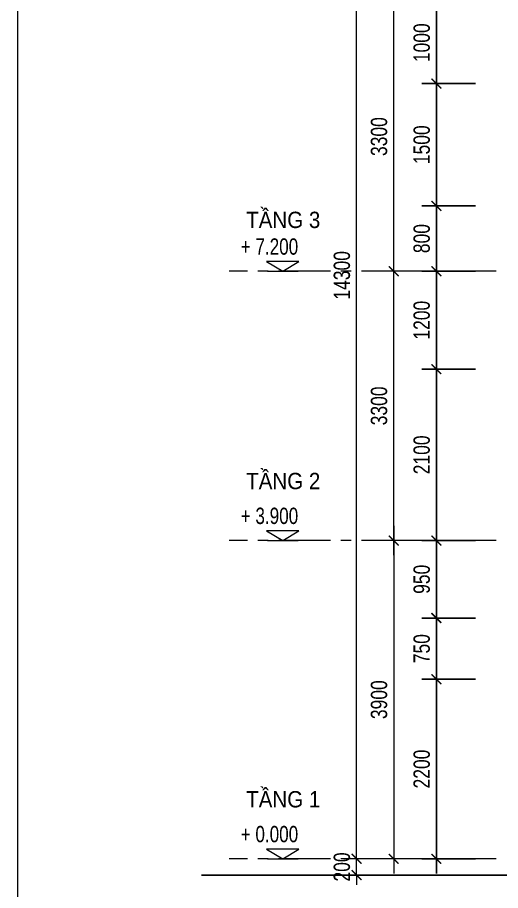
# Model space of a CAD drawing. Header units: millimetres. Extents: x -78046 to 260989, y -99288 to 158505.
# Drawn here: x 181189 to 187107, y 136258 to 146957 of the extents above; entities that cross this region are included whole.
import ezdxf
from ezdxf.xclip import XClip

# ---------------------------------------------------------------- set-up
doc = ezdxf.new("R2010")
doc.units = ezdxf.units.MM
doc.header["$LTSCALE"] = 100
doc.header["$XCLIPFRAME"] = 0
doc.header["$PDMODE"] = 98
doc.linetypes.add('CENTER', pattern=[50.8, 31.75, -6.35, 6.35, -6.35])
doc.layers.get('Defpoints').update_dxf_attribs({"lineweight": 13})
for name, color, linetype, lineweight in [('-CENTER', 143, 'CENTER', 13), ('-DIM', 9, 'Continuous', 13), ('-DOOR', 137, 'Continuous', 9), ('-HATCH', 8, 'Continuous', 5), ('-KH', 143, 'Continuous', 13), ('-LINE1', 7, 'Continuous', 18), ('-TEXT', 7, 'Continuous', 15)]:
    doc.layers.add(name, color=color, linetype=linetype, lineweight=lineweight)
doc.styles.add('1', font='arial.ttf')
doc.styles.add('AVANH', font='VHAVAN_2.TTF', dxfattribs={"width": 0.8})
doc.styles.add('X-5M-DH-TUM1$0$AVANTH', font='arial.ttf', dxfattribs={"width": 0.9})
doc.dimstyles.new('C_100A3', dxfattribs={"dimscale": 100, "dimtxt": 2.5, "dimasz": 1.2, "dimexe": 1.8, "dimexo": 0, "dimgap": 0.75, "dimtad": 1, "dimdec": 0, "dimzin": 0, "dimdsep": 46, "dimtxsty": 'AVANH', "dimblk": 'ARCHTICK', "dimcen": 0, "dimdle": 1.8, "dimclrd": 256, "dimclre": 256, "dimclrt": 7, "dimadec": 0, "dimazin": 0, "dimtfac": 0.0001, "dimtdec": 0, "dimtix": 1, "dimtmove": 2, "dimatfit": 3, "dimldrblk": 'ARCHTICK', "dimfxl": 1.8, "dimtolj": 1, "dimtzin": 0, "dimarcsym": 0})

# ---------------------------------------------------------------- blocks, each defined once
blk = doc.blocks.new('_ARCHTICK')
at = {"const_width": 0.15}
blk.add_lwpolyline([(-0.5, -0.5), (0.5, 0.5)], dxfattribs=at)
blk = doc.blocks.new('*D87')
at = {"layer": '-DIM', "lineweight": -2, "transparency": 16777216}
for p, q in [((-1874, 4280), (-1874, 20)), ((-1120, 4100), (-2054, 4100)), ((-1120, 200), (-2054, 200))]:
    blk.add_line(p, q, dxfattribs=at)
at = {"layer": 'Defpoints', "color": 0, "transparency": 16777216}
for p in [(-1120, 4100), (-1874, 200), (-1120, 200)]:
    blk.add_point(p, dxfattribs=at)
at = {"layer": '-DIM', "lineweight": -2, "transparency": 16777216, "xscale": 120, "yscale": 120, "zscale": 120}
for p, rotation in [((-1874, 4100), 90), ((-1874, 200), 270)]:
    blk.add_blockref('_ARCHTICK', p, dxfattribs=dict(at, rotation=rotation))
at = {"layer": '-DIM', "color": 7, "transparency": 16777216, "insert": (-2053, 2150), "char_height": 200, "attachment_point": 5, "rotation": 90, "style": 'AVANH'}
blk.add_mtext('\\A1;3900', dxfattribs=at)
blk = doc.blocks.new('*D88')
at = {"layer": '-DIM', "lineweight": -2, "transparency": 16777216}
for p, q in [((-1874, 3920), (-1874, 7580)), ((-1120, 7400), (-2054, 7400)), ((-1120, 4100), (-2054, 4100))]:
    blk.add_line(p, q, dxfattribs=at)
at = {"layer": 'Defpoints', "color": 0, "transparency": 16777216}
for p in [(-1874, 7400), (-1120, 7400), (-1120, 4100)]:
    blk.add_point(p, dxfattribs=at)
at = {"layer": '-DIM', "lineweight": -2, "transparency": 16777216, "xscale": 120, "yscale": 120, "zscale": 120}
for p, rotation in [((-1874, 7400), 90), ((-1874, 4100), 270)]:
    blk.add_blockref('_ARCHTICK', p, dxfattribs=dict(at, rotation=rotation))
at = {"layer": '-DIM', "color": 7, "transparency": 16777216, "insert": (-2053, 5750), "char_height": 200, "attachment_point": 5, "rotation": 90, "style": 'AVANH'}
blk.add_mtext('\\A1;3300', dxfattribs=at)
blk = doc.blocks.new('*D89')
at = {"layer": '-DIM', "lineweight": -2, "transparency": 16777216}
for p, q in [((-1874, 7220), (-1874, 10880)), ((-1120, 10700), (-2054, 10700)), ((-1120, 7400), (-2054, 7400))]:
    blk.add_line(p, q, dxfattribs=at)
at = {"layer": 'Defpoints', "color": 0, "transparency": 16777216}
for p in [(-1874, 10700), (-1120, 10700), (-1120, 7400)]:
    blk.add_point(p, dxfattribs=at)
at = {"layer": '-DIM', "lineweight": -2, "transparency": 16777216, "xscale": 120, "yscale": 120, "zscale": 120}
for p, rotation in [((-1874, 10700), 90), ((-1874, 7400), 270)]:
    blk.add_blockref('_ARCHTICK', p, dxfattribs=dict(at, rotation=rotation))
at = {"layer": '-DIM', "color": 7, "transparency": 16777216, "insert": (-2053, 9050), "char_height": 200, "attachment_point": 5, "rotation": 90, "style": 'AVANH'}
blk.add_mtext('\\A1;3300', dxfattribs=at)
blk = doc.blocks.new('*D91')
at = {"layer": '-DIM', "lineweight": -2, "transparency": 16777216}
for p, q in [((-2329, 200), (-2329, 320)), ((-1120, 200), (-2509, 200)), ((-2329, 0), (-2329, 200)), ((-1120, 0), (-2509, 0)), ((-2329, 0), (-2329, -120))]:
    blk.add_line(p, q, dxfattribs=at)
at = {"layer": 'Defpoints', "color": 0, "transparency": 16777216}
for p in [(-2329, 200), (-1120, 200), (-1120, 0)]:
    blk.add_point(p, dxfattribs=at)
at = {"layer": '-DIM', "lineweight": -2, "transparency": 16777216, "xscale": 120, "yscale": 120, "zscale": 120}
for p, rotation in [((-2329, 200), 270), ((-2329, 0), 90)]:
    blk.add_blockref('_ARCHTICK', p, dxfattribs=dict(at, rotation=rotation))
at = {"layer": '-DIM', "color": 7, "transparency": 16777216, "insert": (-2508, 100), "char_height": 200, "attachment_point": 5, "rotation": 90, "style": 'AVANH'}
blk.add_mtext('\\A1;200', dxfattribs=at)
blk = doc.blocks.new('*D92')
at = {"layer": '-DIM', "lineweight": -2, "transparency": 16777216}
for p, q in [((-2329, 20), (-2329, 14680)), ((-1120, 14500), (-2509, 14500)), ((-1120, 200), (-2509, 200))]:
    blk.add_line(p, q, dxfattribs=at)
at = {"layer": 'Defpoints', "color": 0, "transparency": 16777216}
for p in [(-2329, 14500), (-1120, 14500), (-1120, 200)]:
    blk.add_point(p, dxfattribs=at)
at = {"layer": '-DIM', "lineweight": -2, "transparency": 16777216, "xscale": 120, "yscale": 120, "zscale": 120}
for p, rotation in [((-2329, 14500), 90), ((-2329, 200), 270)]:
    blk.add_blockref('_ARCHTICK', p, dxfattribs=dict(at, rotation=rotation))
at = {"layer": '-DIM', "color": 7, "transparency": 16777216, "insert": (-2508, 7350), "char_height": 200, "attachment_point": 5, "rotation": 90, "style": 'AVANH'}
blk.add_mtext('\\A1;14300', dxfattribs=at)
blk = doc.blocks.new('cot')
at = {"layer": '-KH'}
blk.add_line((116899, -109064), (117274, -109064), dxfattribs=at)
blk.add_lwpolyline([(117286, -108944), (116888, -108944), (117087, -109064)], close=True, dxfattribs=at)
blk.add_solid([(117087, -109064), (117087, -108944), (117286, -108944), (117087, -109064)], dxfattribs=at)
blk = doc.blocks.new('lancan')
for p, q in [((-1, 989), (6547, 989)), ((-1, 969), (6547, 969)), ((-1, 120), (6547, 120)), ((-1, 100), (6547, 100)), ((-1, 0), (6547, 0))]:
    blk.add_line(p, q)
blk = doc.blocks.new('*D393')
at = {"layer": '-DIM', "lineweight": -2, "transparency": 16777216}
for p, q in [((186321, 136467), (186321, 139027)), ((186800, 138847), (186141, 138847)), ((186800, 136647), (186141, 136647))]:
    blk.add_line(p, q, dxfattribs=at)
at = {"layer": 'Defpoints', "color": 0, "transparency": 16777216}
for p in [(186321, 138847), (186800, 138847), (186800, 136647)]:
    blk.add_point(p, dxfattribs=at)
at = {"layer": '-DIM', "lineweight": -2, "transparency": 16777216, "xscale": 120, "yscale": 120, "zscale": 120}
for p, rotation in [((186321, 138847), 90), ((186321, 136647), 270)]:
    blk.add_blockref('_ARCHTICK', p, dxfattribs=dict(at, rotation=rotation))
at = {"layer": '-DIM', "color": 7, "transparency": 16777216, "insert": (186142, 137747), "char_height": 200, "attachment_point": 5, "rotation": 90, "style": 'AVANH'}
blk.add_mtext('\\A1;2200', dxfattribs=at)
blk = doc.blocks.new('*D394')
at = {"layer": '-DIM', "lineweight": -2, "transparency": 16777216}
for p, q in [((186321, 139417), (186321, 140727)), ((186800, 140547), (186141, 140547)), ((186800, 139597), (186141, 139597))]:
    blk.add_line(p, q, dxfattribs=at)
at = {"layer": 'Defpoints', "color": 0, "transparency": 16777216}
for p in [(186321, 140547), (186800, 140547), (186800, 139597)]:
    blk.add_point(p, dxfattribs=at)
at = {"layer": '-DIM', "lineweight": -2, "transparency": 16777216, "xscale": 120, "yscale": 120, "zscale": 120}
for p, rotation in [((186321, 140547), 90), ((186321, 139597), 270)]:
    blk.add_blockref('_ARCHTICK', p, dxfattribs=dict(at, rotation=rotation))
at = {"layer": '-DIM', "color": 7, "transparency": 16777216, "insert": (186142, 140072), "char_height": 200, "attachment_point": 5, "rotation": 90, "style": 'AVANH'}
blk.add_mtext('\\A1;950', dxfattribs=at)
blk = doc.blocks.new('*D395')
at = {"layer": '-DIM', "lineweight": -2, "transparency": 16777216}
for p, q in [((186321, 140367), (186321, 142827)), ((186800, 142647), (186141, 142647)), ((186800, 140547), (186141, 140547))]:
    blk.add_line(p, q, dxfattribs=at)
at = {"layer": 'Defpoints', "color": 0, "transparency": 16777216}
for p in [(186321, 142647), (186800, 142647), (186800, 140547)]:
    blk.add_point(p, dxfattribs=at)
at = {"layer": '-DIM', "lineweight": -2, "transparency": 16777216, "xscale": 120, "yscale": 120, "zscale": 120}
for p, rotation in [((186321, 142647), 90), ((186321, 140547), 270)]:
    blk.add_blockref('_ARCHTICK', p, dxfattribs=dict(at, rotation=rotation))
at = {"layer": '-DIM', "color": 7, "transparency": 16777216, "insert": (186142, 141597), "char_height": 200, "attachment_point": 5, "rotation": 90, "style": 'AVANH'}
blk.add_mtext('\\A1;2100', dxfattribs=at)
blk = doc.blocks.new('*D396')
at = {"layer": '-DIM', "lineweight": -2, "transparency": 16777216}
for p, q in [((186321, 142467), (186321, 144027)), ((186800, 143847), (186141, 143847)), ((186800, 142647), (186141, 142647))]:
    blk.add_line(p, q, dxfattribs=at)
at = {"layer": 'Defpoints', "color": 0, "transparency": 16777216}
for p in [(186321, 143847), (186800, 143847), (186800, 142647)]:
    blk.add_point(p, dxfattribs=at)
at = {"layer": '-DIM', "lineweight": -2, "transparency": 16777216, "xscale": 120, "yscale": 120, "zscale": 120}
for p, rotation in [((186321, 143847), 90), ((186321, 142647), 270)]:
    blk.add_blockref('_ARCHTICK', p, dxfattribs=dict(at, rotation=rotation))
at = {"layer": '-DIM', "color": 7, "transparency": 16777216, "insert": (186142, 143247), "char_height": 200, "attachment_point": 5, "rotation": 90, "style": 'AVANH'}
blk.add_mtext('\\A1;1200', dxfattribs=at)
blk = doc.blocks.new('*D397')
at = {"layer": '-DIM', "lineweight": -2, "transparency": 16777216}
for p, q in [((186321, 144467), (186321, 146327)), ((186800, 146147), (186141, 146147)), ((186800, 144647), (186141, 144647))]:
    blk.add_line(p, q, dxfattribs=at)
at = {"layer": 'Defpoints', "color": 0, "transparency": 16777216}
for p in [(186321, 146147), (186800, 146147), (186800, 144647)]:
    blk.add_point(p, dxfattribs=at)
at = {"layer": '-DIM', "lineweight": -2, "transparency": 16777216, "xscale": 120, "yscale": 120, "zscale": 120}
for p, rotation in [((186321, 146147), 90), ((186321, 144647), 270)]:
    blk.add_blockref('_ARCHTICK', p, dxfattribs=dict(at, rotation=rotation))
at = {"layer": '-DIM', "color": 7, "transparency": 16777216, "insert": (186142, 145397), "char_height": 200, "attachment_point": 5, "rotation": 90, "style": 'AVANH'}
blk.add_mtext('\\A1;1500', dxfattribs=at)
blk = doc.blocks.new('*D398')
at = {"layer": '-DIM', "lineweight": -2, "transparency": 16777216}
for p, q in [((186321, 145967), (186321, 147327)), ((186800, 147147), (186141, 147147)), ((186800, 146147), (186141, 146147))]:
    blk.add_line(p, q, dxfattribs=at)
at = {"layer": 'Defpoints', "color": 0, "transparency": 16777216}
for p in [(186321, 147147), (186800, 147147), (186800, 146147)]:
    blk.add_point(p, dxfattribs=at)
at = {"layer": '-DIM', "lineweight": -2, "transparency": 16777216, "xscale": 120, "yscale": 120, "zscale": 120}
for p, rotation in [((186321, 147147), 90), ((186321, 146147), 270)]:
    blk.add_blockref('_ARCHTICK', p, dxfattribs=dict(at, rotation=rotation))
at = {"layer": '-DIM', "color": 7, "transparency": 16777216, "insert": (186142, 146647), "char_height": 200, "attachment_point": 5, "rotation": 90, "style": 'AVANH'}
blk.add_mtext('\\A1;1000', dxfattribs=at)
blk = doc.blocks.new('*D402')
at = {"layer": '-DIM', "lineweight": -2, "transparency": 16777216}
for p, q in [((186321, 143667), (186321, 144827)), ((186800, 144647), (186141, 144647)), ((186800, 143847), (186141, 143847))]:
    blk.add_line(p, q, dxfattribs=at)
at = {"layer": 'Defpoints', "color": 0, "transparency": 16777216}
for p in [(186321, 144647), (186800, 144647), (186800, 143847)]:
    blk.add_point(p, dxfattribs=at)
at = {"layer": '-DIM', "lineweight": -2, "transparency": 16777216, "xscale": 120, "yscale": 120, "zscale": 120}
for p, rotation in [((186321, 144647), 90), ((186321, 143847), 270)]:
    blk.add_blockref('_ARCHTICK', p, dxfattribs=dict(at, rotation=rotation))
at = {"layer": '-DIM', "color": 7, "transparency": 16777216, "insert": (186142, 144247), "char_height": 200, "attachment_point": 5, "rotation": 90, "style": 'AVANH'}
blk.add_mtext('\\A1;800', dxfattribs=at)
blk = doc.blocks.new('*D414')
at = {"layer": '-DIM', "lineweight": -2, "transparency": 16777216}
for p, q in [((186321, 138667), (186321, 139777)), ((186800, 139597), (186141, 139597)), ((186800, 138847), (186141, 138847))]:
    blk.add_line(p, q, dxfattribs=at)
at = {"layer": 'Defpoints', "color": 0, "transparency": 16777216}
for p in [(186321, 139597), (186800, 139597), (186800, 138847)]:
    blk.add_point(p, dxfattribs=at)
at = {"layer": '-DIM', "lineweight": -2, "transparency": 16777216, "xscale": 120, "yscale": 120, "zscale": 120}
for p, rotation in [((186321, 139597), 90), ((186321, 138847), 270)]:
    blk.add_blockref('_ARCHTICK', p, dxfattribs=dict(at, rotation=rotation))
at = {"layer": '-DIM', "color": 7, "transparency": 16777216, "insert": (186142, 139222), "char_height": 200, "attachment_point": 5, "rotation": 90, "style": 'AVANH'}
blk.add_mtext('\\A1;750', dxfattribs=at)
blk = doc.blocks.new('ƯEQ')
at = {"layer": '-CENTER', "ltscale": 0.2}
for p, q in [((-616.7, 7400), (-3887.9, 7400)), ((-616.7, 4100), (-3887.9, 4100)), ((-616.7, 200), (-3887.9, 200)), ((-616.7, 0), (-3887.9, 0))]:
    blk.add_line(p, q, dxfattribs=at)
at = {"layer": '-CENTER'}
for p in [(-120320.2, 116463.7), (-120320.2, 113163.7), (-120320.2, 109263.7)]:
    blk.add_blockref('cot', p, dxfattribs=at)
at = {"layer": '-TEXT', "color": 2, "style": 'X-5M-DH-TUM1$0$AVANTH', "width": 0.9}
for s, p in [('TẦNG 3', (-3681.2, 7929.6)), ('TẦNG 2', (-3681.2, 4729.6)), ('TẦNG 1', (-3681.2, 829.6))]:
    blk.add_text(s, height=200, dxfattribs=at).set_placement(p)
at = {"layer": '-TEXT', "style": '1', "width": 0.75}
for s, p in [('+ 7.200', (-3748.7, 7602.8)), ('+ 3.900', (-3748.7, 4302.8)), ('+ 0.000', (-3748.7, 402.8))]:
    blk.add_text(s, height=200, dxfattribs=at).set_placement(p)
at = {"layer": '-DIM'}
for base, p1, p2, picture, middle in [((-2329.5, 14500), (-1119.9, 200), (-1119.9, 14500), '*D92', (-2507.9, 7350)), ((-1874.2, 10700), (-1119.9, 7400), (-1119.9, 10700), '*D89', (-2052.7, 9050)), ((-1874.2, 7400), (-1119.9, 4100), (-1119.9, 7400), '*D88', (-2052.7, 5750)), ((-1874.2, 200), (-1119.9, 4100), (-1119.9, 200), '*D87', (-2052.7, 2150)), ((-2329.5, 200), (-1119.9, 0), (-1119.9, 200), '*D91', (-2507.9, 100))]:
    dim = blk.add_linear_dim(base=base, p1=p1, p2=p2, angle=90, dimstyle='C_100A3', override={"dimtxt": 2}, dxfattribs=at)
    dim.commit()
    dim.dimension.update_dxf_attribs({"geometry": picture, "text_midpoint": middle})

msp = doc.modelspace()

# ---------------------------------------------------------------- linework, layer by layer
at = {"layer": '-LINE1'}
msp.add_lwpolyline([(181189.3, 130289.9), (221089.3, 130289.9), (221089.3, 158504.9), (181189.3, 158504.9)], close=True, dxfattribs=at)
at = {"color": 2}
msp.add_line((183445.5, 136446.8), (194761.1, 136446.8), dxfattribs=at)

# ---------------------------------------------------------------- block references
at = {"layer": '-DOOR', "color": 2}
msp.add_blockref('ƯEQ', (187672.3, 136446.8), dxfattribs=at)
at = {"layer": '-HATCH'}
ref = msp.add_blockref('lancan', (185955.3, 140581.8), dxfattribs=at)
XClip(ref).set_block_clipping_path([(1933.1258868859, -0.0358389711), (3283.1880885421, 1010.8253951668)])

# ---------------------------------------------------------------- dimensions: what is measured, and where the dimension line sits
at = {"layer": '-DIM'}
for base, p1, p2, picture, middle in [((186320.6, 147146.8), (186800.1, 146146.8), (186800.1, 147146.8), '*D398', (186142.1, 146646.8)), ((186320.6, 146146.8), (186800.1, 144646.8), (186800.1, 146146.8), '*D397', (186142.1, 145396.8)), ((186320.6, 144646.8), (186800.1, 143846.8), (186800.1, 144646.8), '*D402', (186142.1, 144246.8)), ((186320.6, 143846.8), (186800.1, 142646.8), (186800.1, 143846.8), '*D396', (186142.1, 143246.8)), ((186320.6, 142646.8), (186800.1, 140546.8), (186800.1, 142646.8), '*D395', (186142.1, 141596.8)), ((186320.566, 140546.7877), (186800.1274, 139597.2569), (186800.1274, 140546.7877), '*D394', (186142.1291, 140072.0223)), ((186320.566, 139597.2569), (186800.1274, 138846.7828), (186800.1274, 139597.2569), '*D414', (186142.1291, 139222.0198)), ((186320.6, 138846.8), (186800.1, 136646.8), (186800.1, 138846.8), '*D393', (186142.1, 137746.8))]:
    dim = msp.add_linear_dim(base=base, p1=p1, p2=p2, angle=90, dimstyle='C_100A3', override={"dimtxt": 2}, dxfattribs=at)
    dim.commit()
    dim.dimension.update_dxf_attribs({"geometry": picture, "text_midpoint": middle})

doc.saveas('drawing.dxf')
